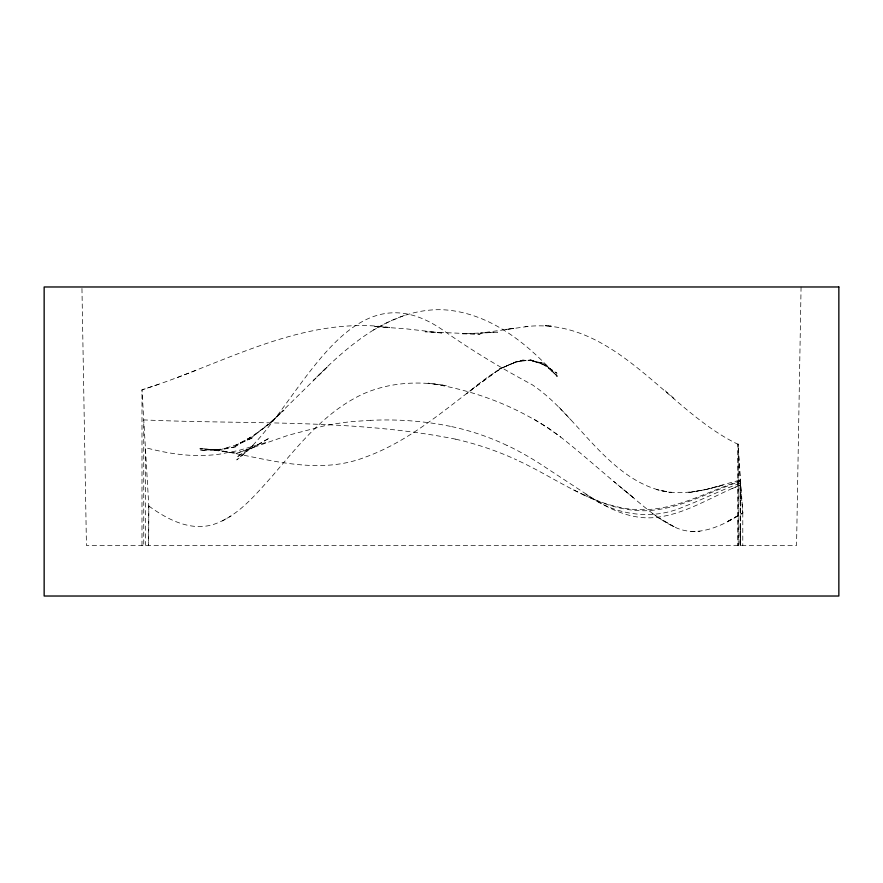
<?xml version="1.0" encoding="UTF-8"?>
<svg xmlns="http://www.w3.org/2000/svg" width="883" height="883" viewBox="0 0 883 883"><rect width="100%" height="100%" fill="white"/><g stroke="black" fill="none" stroke-linecap="round" stroke-linejoin="round"><path stroke-width="0.66" stroke-dasharray="4.42 3.31" d="M141.986 545.506L141.986 389.811C222.958 364.513 301.666 315.275 389.778 327.483L373.366 326.467L406.368 328.862L443.409 333.112L425.076 331.776L480.098 334.138L462.725 333.84L497.548 332.174L480.043 333.189L528.718 326.357L524.988 326.732C614.447 315.65 666.499 410.154 738.022 444.292L742.813 512.968L740.131 480.22M740.407 484.855L740.407 545.506L740.296 483.144C721.179 490.054 703.034 499.337 684.038 506.588C651.864 521.091 613.972 515.021 585.959 494.171C605.65 507.14 628.166 519.237 652.526 517.725C684.391 515.407 711.367 496.401 740.418 485.098L740.12 479.977L740.164 545.506L740.175 529.634M740.373 506.246L740.407 484.888M740.142 545.506L740.164 524.502M148.797 505.959L148.631 545.506L148.808 506.014L141.986 389.811L159.47 384.017M801.069 286.975L796.554 545.506L86.446 545.506L81.931 286.975M148.808 506.014C167.086 519.303 190.331 531.632 213.509 524.436C238.123 516.224 255.099 495.109 271.898 476.533C298.035 445.926 324.039 412.847 361.059 394.9C387.626 382.471 417.902 380.562 446.489 385.728L428.089 383.178C475.639 390.054 522.239 408.222 560.771 437.129C584.149 455.529 606.191 475.551 629.237 494.37C643.431 506.058 657.206 518.774 673.983 526.721C697.338 538.685 722.824 525.506 742.791 512.99L726.345 522.184L742.791 512.99M373.564 329.977C351.279 343.829 331.887 361.688 313.531 380.308L328.156 366.114L268.84 424.425L283.984 410.131L268.796 423.719L252.704 436.61L268.829 424.281L252.67 435.992L235.927 445.915L252.693 436.401L235.871 445.087L218.244 450.297C266.291 458.52 316.776 475.816 364.723 457.361C416.213 438.906 455.473 399.458 499.712 369.083L466.246 393.84C483.321 380.209 501.235 364.778 523.2 360.396L515.793 362.074L499.701 368.862L515.771 361.842L530.694 360.065L523.211 360.496L530.716 360.396L523.2 360.242L530.727 360.54L544.347 363.399L530.727 360.496L544.414 364.635L530.683 359.9L544.458 365.242L557.03 373.266L544.436 364.867L557.162 375.584L544.347 363.509L557.217 376.588C529.248 345.452 494.513 316.522 451.721 310.562C424.248 306.765 396.842 315.772 373.564 329.977L389.425 321.533L405.551 314.9M222.384 520.904L231.07 515.97M499.701 368.862L515.793 362.074L523.178 360.043L515.793 362.063M732.04 488.652L740.418 485.12M177.174 377.615L195.397 370.573M370.794 420.264L351.754 421.632A284.205 284.205 0 0 0 324.547 425.761L288.255 435.275L236.357 453.376L253.333 447.273L269.635 437.902L236.589 457.284L253.222 445.474L236.743 459.911C297.847 414.05 344.756 261.5 443.244 330.352C471.677 350.463 501.478 368.266 532.14 384.701C551.489 397.637 566.743 415.363 582.327 432.394C606.389 458.906 633.718 487.946 671.235 492.504L656.831 489.59C678.806 495.915 701.808 491.191 723.254 485.043L705.672 489.601L687.647 492.747L705.672 489.601L740.12 480.032M740.164 480.849C709.59 490.672 680.793 507.604 648.111 509.524A106.931 106.931 0 0 1 629.59 509.016C587.846 503.74 554.016 476.831 516.621 459.977M265.794 442.56L238.587 450.485L219.856 454.105A150.629 150.629 0 0 1 200.783 455.529C182.041 455.76 163.443 452.394 145.375 447.659L145.375 545.506M505.639 329.514L513.807 328.333L505.628 329.392M690.826 531.411L699.976 531.334M450.396 426.346L440.44 424.447A326.533 326.533 0 0 0 370.794 420.33M455.783 439.182C353.156 418.741 247.726 424.591 143.752 419.9L143.752 545.506M583.244 494.635C602.802 504.127 624.149 511.356 646.157 510.727C679.612 509.403 709.137 491.842 740.197 481.378L738 443.95L738 545.506L738.011 444.072M506.952 445.396L502.383 443.288A254.061 254.061 0 0 0 450.396 426.334M573.663 489.922L586.069 496.014M593.001 498.575L537.968 462.449A318.377 318.377 0 0 0 506.997 445.308M534.171 419.259L548.133 427.902L560.771 437.129M652.68 513.498L659.005 518.1M623.828 489.899L634.601 498.685L613.674 481.378M673.906 398.288L665.263 390.794M559.016 407.24L570.86 419.866M740.373 528.078L740.407 545.506M740.142 480.341L740.164 502.681M742.802 512.736L742.791 545.506M738.243 448.045L738.243 545.506M455.771 439.215A308.553 308.553 0 0 1 516.654 459.911M252.77 437.714L235.871 445.087L252.77 437.714M235.971 446.721L218.244 450.297L236.357 453.233L199.955 448.343L218.244 450.22L199.988 448.928L218.222 449.911L200.077 450.407L218.2 449.491L235.971 446.721M548.188 325.783L545.164 325.728L551.235 326.136L548.188 325.783M673.95 526.687L659.027 518.067L673.95 526.687"/><path stroke-width="1.32" d="M838.85 286.975L44.15 286.975L44.15 596.025L838.85 596.025L838.85 286.975"/></g></svg>
